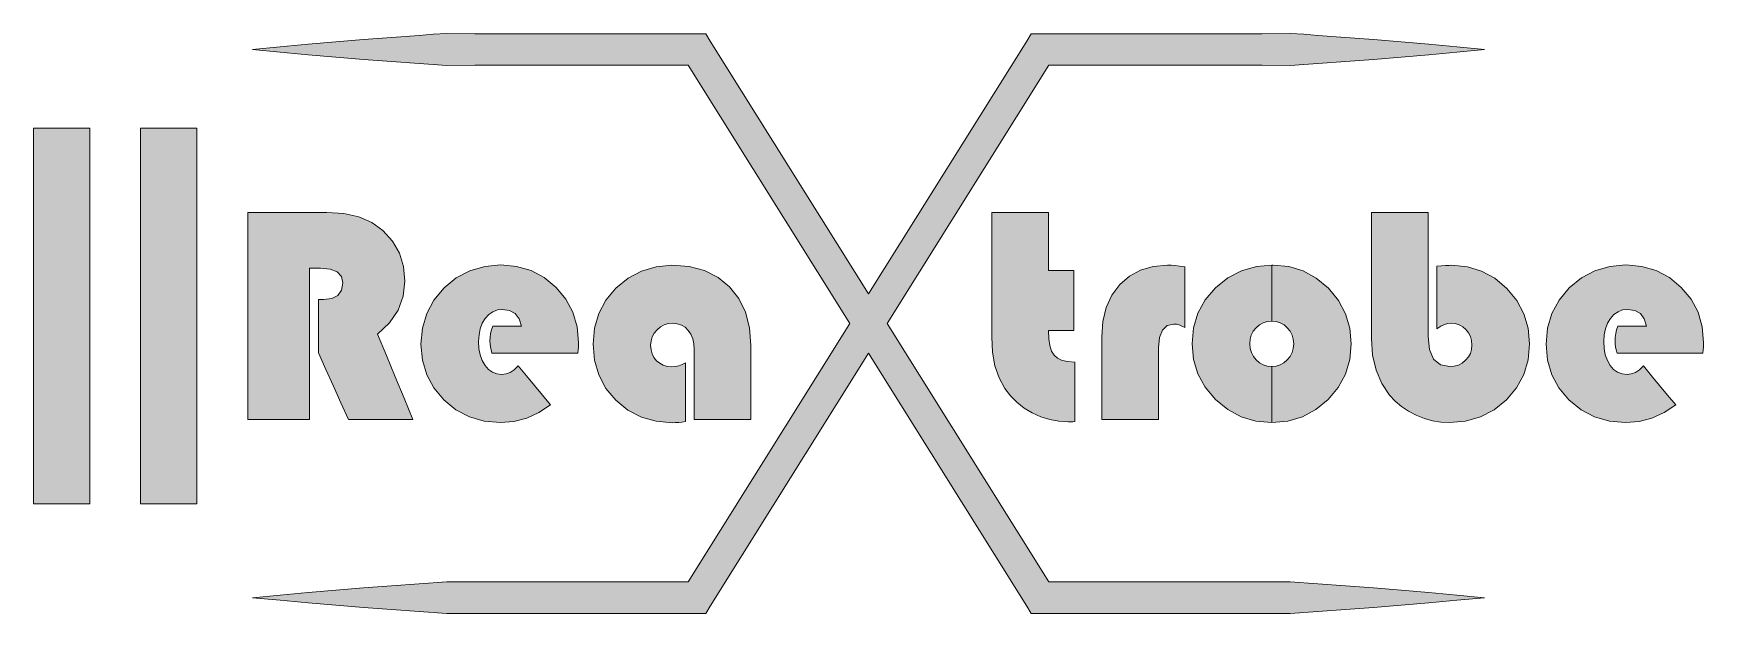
# Model space of a CAD drawing. Header units: inches. Extents: x 1310.6 to 1350.9, y -780.8 to -766.8.
import ezdxf

# ---------------------------------------------------------------- set-up
doc = ezdxf.new("R2010")
doc.units = ezdxf.units.IN
doc.header["$MEASUREMENT"] = 0
doc.layers.add('Layer 1', color=7, linetype='Continuous')

msp = doc.modelspace()

# ---------------------------------------------------------------- hatches: boundary and pattern name
at = {"layer": 'Layer 1', "true_color": 0x231f20}
h = msp.add_hatch(color=250, dxfattribs=at)
h.dxf.hatch_style = 2
h.paths.add_polyline_path([(1344.312, -780.333), (1343.642, -780.277), (1342.971, -780.222), (1342.3, -780.171), (1341.629, -780.121), (1340.959, -780.073), (1340.288, -780.077), (1335.133, -780.077), (1331.229, -773.841), (1335.133, -767.607), (1340.288, -767.607), (1340.959, -767.613), (1341.294, -767.591), (1341.629, -767.567), (1342.3, -767.518), (1342.971, -767.466), (1343.642, -767.411), (1344.312, -767.353), (1344.983, -767.293), (1345.654, -767.227), (1344.983, -767.161), (1344.312, -767.1), (1343.642, -767.043), (1342.971, -766.988), (1342.3, -766.936), (1341.629, -766.887), (1341.294, -766.862), (1340.959, -766.84), (1340.288, -766.847), (1334.922, -766.847), (1334.712, -766.847), (1334.6, -767.025), (1330.781, -773.126), (1326.963, -767.025), (1326.851, -766.847), (1326.641, -766.847), (1321.275, -766.847), (1320.604, -766.84), (1320.269, -766.862), (1319.934, -766.887), (1319.263, -766.936), (1318.592, -766.988), (1317.921, -767.043), (1317.251, -767.1), (1316.58, -767.161), (1315.909, -767.227), (1316.58, -767.293), (1317.251, -767.353), (1317.921, -767.411), (1318.592, -767.466), (1319.263, -767.518), (1319.934, -767.567), (1320.269, -767.591), (1320.604, -767.613), (1321.275, -767.607), (1326.431, -767.607), (1330.334, -773.841), (1326.431, -780.077), (1321.275, -780.077), (1320.604, -780.073), (1319.934, -780.121), (1319.263, -780.171), (1318.592, -780.222), (1317.921, -780.277), (1317.251, -780.333), (1316.58, -780.393), (1315.909, -780.456), (1316.58, -780.52), (1317.251, -780.579), (1317.921, -780.636), (1318.592, -780.69), (1319.263, -780.742), (1319.934, -780.792), (1320.604, -780.84), (1321.275, -780.836), (1326.641, -780.836), (1326.851, -780.836), (1326.963, -780.658), (1330.781, -774.557), (1334.6, -780.658), (1334.712, -780.836), (1334.922, -780.836), (1340.288, -780.836), (1340.959, -780.84), (1341.629, -780.792), (1342.3, -780.742), (1342.971, -780.69), (1343.642, -780.636), (1344.312, -780.579), (1344.983, -780.52), (1345.654, -780.456), (1344.983, -780.393)])
h = msp.add_hatch(color=250, dxfattribs=at)
h.dxf.hatch_style = 2
h.paths.add_polyline_path([(1310.622, -769.129), (1311.982, -769.129), (1311.982, -778.19), (1310.622, -778.19)])
h = msp.add_hatch(color=250, dxfattribs=at)
h.dxf.hatch_style = 2
h.paths.add_polyline_path([(1313.21, -769.129), (1314.571, -769.129), (1314.571, -778.19), (1313.21, -778.19)])
h = msp.add_hatch(color=250, dxfattribs=at)
h.dxf.hatch_style = 2
h.paths.add_polyline_path([(1317.285, -772.505), (1317.285, -773.418), (1317.285, -774.331), (1317.285, -775.244), (1317.285, -776.157), (1316.913, -776.157), (1316.542, -776.157), (1316.17, -776.157), (1315.799, -776.157), (1315.799, -774.908), (1315.799, -773.66), (1315.799, -772.411), (1315.799, -771.162), (1316.276, -771.162), (1316.752, -771.162), (1317.229, -771.162), (1317.706, -771.162), (1318.117, -771.189), (1318.479, -771.27), (1318.792, -771.405), (1319.056, -771.594), (1319.29, -771.852), (1319.457, -772.142), (1319.557, -772.465), (1319.59, -772.82), (1319.549, -773.184), (1319.425, -773.518), (1319.218, -773.822), (1318.928, -774.097), (1319.142, -774.612), (1319.356, -775.127), (1319.57, -775.642), (1319.784, -776.157), (1319.394, -776.157), (1319.005, -776.157), (1318.615, -776.157), (1318.225, -776.157), (1318.045, -775.755), (1317.865, -775.352), (1317.685, -774.949), (1317.504, -774.547), (1317.504, -774.226), (1317.504, -773.905), (1317.504, -773.584), (1317.504, -773.263), (1317.534, -773.263), (1317.563, -773.263), (1317.592, -773.263), (1317.622, -773.263), (1317.827, -773.238), (1317.973, -773.162), (1318.06, -773.036), (1318.09, -772.86), (1318.056, -772.705), (1317.954, -772.594), (1317.785, -772.527), (1317.549, -772.505), (1317.482, -772.505), (1317.417, -772.505), (1317.351, -772.505)])
h = msp.add_hatch(color=250, dxfattribs=at)
h.dxf.hatch_style = 2
h.paths.add_polyline_path([(1335.125, -771.162), (1335.125, -771.512), (1335.125, -771.861), (1335.125, -772.211), (1335.125, -772.56), (1335.279, -772.56), (1335.432, -772.56), (1335.586, -772.56), (1335.74, -772.56), (1335.74, -772.921), (1335.74, -773.283), (1335.74, -773.644), (1335.74, -774.005), (1335.586, -774.005), (1335.432, -774.005), (1335.279, -774.005), (1335.125, -774.005), (1335.134, -774.206), (1335.159, -774.373), (1335.202, -774.506), (1335.262, -774.606), (1335.345, -774.678), (1335.456, -774.729), (1335.597, -774.76), (1335.765, -774.77), (1335.765, -775.13), (1335.765, -775.489), (1335.765, -775.849), (1335.765, -776.208), (1335.716, -776.21), (1335.673, -776.211), (1335.637, -776.212), (1335.608, -776.212), (1335.379, -776.199), (1335.156, -776.158), (1334.941, -776.091), (1334.732, -775.996), (1334.536, -775.879), (1334.361, -775.742), (1334.206, -775.586), (1334.071, -775.411), (1333.933, -775.155), (1333.835, -774.862), (1333.776, -774.53), (1333.756, -774.159), (1333.756, -773.41), (1333.756, -772.661), (1333.756, -771.912), (1333.756, -771.162), (1334.098, -771.162), (1334.441, -771.162), (1334.783, -771.162)])
h = msp.add_hatch(color=250, dxfattribs=at)
h.dxf.hatch_style = 2
h.paths.add_polyline_path([(1344.292, -771.162), (1344.292, -771.909), (1344.292, -772.657), (1344.292, -773.404), (1344.292, -774.152), (1344.324, -774.471), (1344.423, -774.698), (1344.586, -774.835), (1344.815, -774.88), (1344.923, -774.871), (1345.021, -774.842), (1345.112, -774.795), (1345.194, -774.728), (1345.262, -774.648), (1345.31, -774.56), (1345.34, -774.464), (1345.349, -774.36), (1345.34, -774.253), (1345.313, -774.155), (1345.267, -774.066), (1345.203, -773.985), (1345.126, -773.919), (1345.04, -773.871), (1344.946, -773.843), (1344.844, -773.834), (1344.766, -773.842), (1344.683, -773.866), (1344.595, -773.908), (1344.5, -773.965), (1344.5, -773.588), (1344.5, -773.211), (1344.5, -772.834), (1344.5, -772.458), (1344.614, -772.448), (1344.712, -772.441), (1344.797, -772.437), (1344.866, -772.436), (1345.238, -772.47), (1345.583, -772.575), (1345.9, -772.748), (1346.189, -772.992), (1346.43, -773.284), (1346.602, -773.605), (1346.705, -773.954), (1346.74, -774.331), (1346.705, -774.716), (1346.6, -775.069), (1346.425, -775.391), (1346.18, -775.682), (1345.884, -775.922), (1345.556, -776.093), (1345.196, -776.196), (1344.804, -776.23), (1344.6, -776.219), (1344.399, -776.186), (1344.2, -776.129), (1344.004, -776.051), (1343.818, -775.954), (1343.649, -775.841), (1343.497, -775.712), (1343.362, -775.568), (1343.17, -775.285), (1343.033, -774.963), (1342.951, -774.603), (1342.923, -774.203), (1342.923, -773.443), (1342.923, -772.683), (1342.923, -771.922), (1342.923, -771.162), (1343.265, -771.162), (1343.608, -771.162), (1343.95, -771.162)])
h = msp.add_hatch(color=250, dxfattribs=at)
h.dxf.hatch_style = 2
h.paths.add_polyline_path([(1323.766, -774.554), (1323.247, -774.554), (1322.728, -774.554), (1322.209, -774.554), (1321.691, -774.554), (1321.67, -774.477), (1321.655, -774.403), (1321.646, -774.333), (1321.643, -774.265), (1321.647, -774.174), (1321.66, -774.084), (1321.68, -773.995), (1321.709, -773.907), (1321.883, -773.907), (1322.057, -773.907), (1322.23, -773.907), (1322.404, -773.907), (1322.348, -773.729), (1322.253, -773.602), (1322.119, -773.526), (1321.947, -773.5), (1321.825, -773.514), (1321.715, -773.555), (1321.616, -773.623), (1321.53, -773.718), (1321.459, -773.835), (1321.409, -773.967), (1321.379, -774.114), (1321.369, -774.276), (1321.378, -774.445), (1321.408, -774.597), (1321.456, -774.732), (1321.524, -774.851), (1321.608, -774.947), (1321.704, -775.016), (1321.812, -775.057), (1321.932, -775.07), (1322.034, -775.058), (1322.134, -775.019), (1322.231, -774.955), (1322.328, -774.865), (1322.523, -775.1), (1322.717, -775.334), (1322.912, -775.568), (1323.107, -775.802), (1322.827, -775.989), (1322.532, -776.124), (1322.221, -776.204), (1321.896, -776.23), (1321.506, -776.196), (1321.148, -776.094), (1320.823, -775.924), (1320.531, -775.685), (1320.289, -775.396), (1320.116, -775.075), (1320.013, -774.721), (1319.978, -774.335), (1320.013, -773.95), (1320.118, -773.596), (1320.292, -773.273), (1320.536, -772.981), (1320.831, -772.739), (1321.158, -772.566), (1321.516, -772.463), (1321.907, -772.428), (1322.288, -772.462), (1322.637, -772.563), (1322.955, -772.732), (1323.241, -772.968), (1323.477, -773.254), (1323.645, -773.57), (1323.747, -773.919), (1323.78, -774.298), (1323.779, -774.344), (1323.777, -774.402), (1323.772, -774.473)])
h = msp.add_hatch(color=250, dxfattribs=at)
h.dxf.hatch_style = 2
h.paths.add_polyline_path([(1326.36, -774.789), (1326.36, -775.143), (1326.36, -775.497), (1326.36, -775.851), (1326.36, -776.205), (1326.278, -776.218), (1326.199, -776.227), (1326.124, -776.232), (1326.053, -776.234), (1325.658, -776.2), (1325.298, -776.099), (1324.972, -775.93), (1324.681, -775.693), (1324.44, -775.405), (1324.269, -775.082), (1324.166, -774.726), (1324.131, -774.335), (1324.166, -773.953), (1324.27, -773.601), (1324.444, -773.28), (1324.686, -772.988), (1324.978, -772.746), (1325.3, -772.574), (1325.652, -772.47), (1326.034, -772.436), (1326.454, -772.468), (1326.826, -772.565), (1327.152, -772.727), (1327.43, -772.953), (1327.654, -773.236), (1327.814, -773.566), (1327.909, -773.943), (1327.941, -774.368), (1327.941, -774.815), (1327.941, -775.263), (1327.941, -775.71), (1327.941, -776.157), (1327.599, -776.157), (1327.257, -776.157), (1326.915, -776.157), (1326.573, -776.157), (1326.573, -775.735), (1326.573, -775.312), (1326.573, -774.889), (1326.573, -774.466), (1326.564, -774.329), (1326.537, -774.207), (1326.493, -774.099), (1326.431, -774.005), (1326.355, -773.93), (1326.266, -773.877), (1326.166, -773.844), (1326.053, -773.834), (1325.948, -773.843), (1325.852, -773.873), (1325.762, -773.922), (1325.68, -773.991), (1325.611, -774.073), (1325.561, -774.163), (1325.532, -774.26), (1325.522, -774.364), (1325.531, -774.473), (1325.558, -774.571), (1325.602, -774.659), (1325.665, -774.737), (1325.741, -774.801), (1325.827, -774.847), (1325.922, -774.875), (1326.027, -774.884), (1326.115, -774.878), (1326.2, -774.86), (1326.282, -774.83)])
h = msp.add_hatch(color=250, dxfattribs=at)
h.dxf.hatch_style = 2
h.paths.add_polyline_path([(1338.415, -772.472), (1338.415, -772.838), (1338.415, -773.204), (1338.415, -773.57), (1338.415, -773.936), (1338.345, -773.901), (1338.278, -773.876), (1338.215, -773.86), (1338.155, -773.855), (1337.992, -773.891), (1337.875, -773.998), (1337.805, -774.177), (1337.782, -774.426), (1337.782, -774.859), (1337.782, -775.292), (1337.782, -775.725), (1337.782, -776.157), (1337.439, -776.157), (1337.097, -776.157), (1336.755, -776.157), (1336.413, -776.157), (1336.413, -775.658), (1336.413, -775.16), (1336.413, -774.661), (1336.413, -774.163), (1336.44, -773.788), (1336.521, -773.453), (1336.656, -773.157), (1336.845, -772.902), (1337.079, -772.696), (1337.349, -772.55), (1337.655, -772.461), (1337.998, -772.432), (1338.084, -772.435), (1338.182, -772.442), (1338.292, -772.454)])
h = msp.add_hatch(color=250, dxfattribs=at)
h.dxf.hatch_style = 2
h.paths.add_polyline_path([(1340.514, -774.88), (1340.511, -774.88), (1340.407, -774.87), (1340.311, -774.84), (1340.222, -774.79), (1340.14, -774.719), (1340.072, -774.635), (1340.024, -774.542), (1339.994, -774.441), (1339.985, -774.331), (1339.994, -774.22), (1340.023, -774.118), (1340.071, -774.025), (1340.138, -773.941), (1340.219, -773.872), (1340.309, -773.822), (1340.406, -773.792), (1340.511, -773.782), (1340.514, -773.782), (1340.514, -772.435), (1340.151, -772.466), (1339.787, -772.569), (1339.456, -772.74), (1339.158, -772.979), (1338.911, -773.269), (1338.735, -773.59), (1338.629, -773.943), (1338.594, -774.328), (1338.629, -774.707), (1338.735, -775.057), (1338.911, -775.379), (1339.158, -775.672), (1339.454, -775.916), (1339.779, -776.091), (1340.132, -776.196), (1340.514, -776.23)])
h = msp.add_hatch(color=250, dxfattribs=at)
h.dxf.hatch_style = 2
h.paths.add_polyline_path([(1342.298, -773.603), (1342.125, -773.283), (1341.883, -772.99), (1341.591, -772.746), (1341.273, -772.572), (1340.926, -772.467), (1340.552, -772.432), (1340.518, -772.435), (1340.518, -773.782), (1340.623, -773.792), (1340.722, -773.822), (1340.812, -773.872), (1340.892, -773.941), (1340.96, -774.025), (1341.008, -774.118), (1341.037, -774.22), (1341.046, -774.331), (1341.036, -774.441), (1341.008, -774.542), (1340.959, -774.635), (1340.891, -774.719), (1340.809, -774.79), (1340.719, -774.84), (1340.621, -774.87), (1340.518, -774.88), (1340.518, -776.23), (1340.519, -776.23), (1340.902, -776.196), (1341.255, -776.091), (1341.58, -775.917), (1341.875, -775.674), (1342.121, -775.381), (1342.296, -775.059), (1342.402, -774.708), (1342.437, -774.328), (1342.402, -773.952)])
h = msp.add_hatch(color=250, dxfattribs=at)
h.dxf.hatch_style = 2
h.paths.add_polyline_path([(1350.926, -774.554), (1350.407, -774.554), (1349.889, -774.554), (1349.37, -774.554), (1348.851, -774.554), (1348.831, -774.477), (1348.816, -774.403), (1348.807, -774.333), (1348.804, -774.265), (1348.808, -774.174), (1348.82, -774.084), (1348.841, -773.995), (1348.87, -773.907), (1349.044, -773.907), (1349.217, -773.907), (1349.391, -773.907), (1349.565, -773.907), (1349.509, -773.729), (1349.414, -773.602), (1349.28, -773.526), (1349.108, -773.5), (1348.985, -773.514), (1348.875, -773.555), (1348.777, -773.623), (1348.69, -773.718), (1348.62, -773.835), (1348.57, -773.967), (1348.54, -774.114), (1348.529, -774.276), (1348.539, -774.445), (1348.568, -774.597), (1348.617, -774.732), (1348.685, -774.851), (1348.769, -774.947), (1348.865, -775.016), (1348.973, -775.057), (1349.093, -775.07), (1349.194, -775.058), (1349.294, -775.019), (1349.392, -774.955), (1349.488, -774.865), (1349.683, -775.1), (1349.878, -775.334), (1350.073, -775.568), (1350.268, -775.802), (1349.988, -775.989), (1349.692, -776.124), (1349.382, -776.204), (1349.056, -776.23), (1348.666, -776.196), (1348.309, -776.094), (1347.984, -775.924), (1347.691, -775.685), (1347.45, -775.396), (1347.277, -775.075), (1347.173, -774.721), (1347.139, -774.335), (1347.174, -773.95), (1347.278, -773.596), (1347.453, -773.273), (1347.697, -772.981), (1347.992, -772.739), (1348.318, -772.566), (1348.677, -772.463), (1349.067, -772.428), (1349.448, -772.462), (1349.798, -772.563), (1350.115, -772.732), (1350.401, -772.968), (1350.637, -773.254), (1350.806, -773.57), (1350.907, -773.919), (1350.941, -774.298), (1350.94, -774.344), (1350.937, -774.402), (1350.933, -774.473)])

# ---------------------------------------------------------------- linework, layer by layer
at = {"layer": 'Layer 1', "lineweight": 0}
for points in [[(1344.312, -780.333), (1343.642, -780.277), (1342.971, -780.222), (1342.3, -780.171), (1341.629, -780.121), (1340.959, -780.073), (1340.288, -780.077), (1335.133, -780.077), (1331.229, -773.841), (1335.133, -767.607), (1340.288, -767.607), (1340.959, -767.613), (1341.294, -767.591), (1341.629, -767.567), (1342.3, -767.518), (1342.971, -767.466), (1343.642, -767.411), (1344.312, -767.353), (1344.983, -767.293), (1345.654, -767.227), (1344.983, -767.161), (1344.312, -767.1), (1343.642, -767.043), (1342.971, -766.988), (1342.3, -766.936), (1341.629, -766.887), (1341.294, -766.862), (1340.959, -766.84), (1340.288, -766.847), (1334.922, -766.847), (1334.712, -766.847), (1334.6, -767.025), (1330.781, -773.126), (1326.963, -767.025), (1326.851, -766.847), (1326.641, -766.847), (1321.275, -766.847), (1320.604, -766.84), (1320.269, -766.862), (1319.934, -766.887), (1319.263, -766.936), (1318.592, -766.988), (1317.921, -767.043), (1317.251, -767.1), (1316.58, -767.161), (1315.909, -767.227), (1316.58, -767.293), (1317.251, -767.353), (1317.921, -767.411), (1318.592, -767.466), (1319.263, -767.518), (1319.934, -767.567), (1320.269, -767.591), (1320.604, -767.613), (1321.275, -767.607), (1326.431, -767.607), (1330.334, -773.841), (1326.431, -780.077), (1321.275, -780.077), (1320.604, -780.073), (1319.934, -780.121), (1319.263, -780.171), (1318.592, -780.222), (1317.921, -780.277), (1317.251, -780.333), (1316.58, -780.393), (1315.909, -780.456), (1316.58, -780.52), (1317.251, -780.579), (1317.921, -780.636), (1318.592, -780.69), (1319.263, -780.742), (1319.934, -780.792), (1320.604, -780.84), (1321.275, -780.836), (1326.641, -780.836), (1326.851, -780.836), (1326.963, -780.658), (1330.781, -774.557), (1334.6, -780.658), (1334.712, -780.836), (1334.922, -780.836), (1340.288, -780.836), (1340.959, -780.84), (1341.629, -780.792), (1342.3, -780.742), (1342.971, -780.69), (1343.642, -780.636), (1344.312, -780.579), (1344.983, -780.52), (1345.654, -780.456), (1344.983, -780.393), (1344.312, -780.333), (1344.312, -780.333)], [(1310.622, -769.129), (1311.982, -769.129), (1311.982, -778.19), (1310.622, -778.19), (1310.622, -769.129), (1310.622, -769.129)], [(1313.21, -769.129), (1314.571, -769.129), (1314.571, -778.19), (1313.21, -778.19), (1313.21, -769.129), (1313.21, -769.129)], [(1317.285, -772.505), (1317.285, -773.418), (1317.285, -774.331), (1317.285, -775.244), (1317.285, -776.157), (1316.913, -776.157), (1316.542, -776.157), (1316.17, -776.157), (1315.799, -776.157), (1315.799, -774.908), (1315.799, -773.66), (1315.799, -772.411), (1315.799, -771.162), (1316.276, -771.162), (1316.752, -771.162), (1317.229, -771.162), (1317.706, -771.162), (1318.117, -771.189), (1318.479, -771.27), (1318.792, -771.405), (1319.056, -771.594), (1319.29, -771.852), (1319.457, -772.142), (1319.557, -772.465), (1319.59, -772.82), (1319.549, -773.184), (1319.425, -773.518), (1319.218, -773.822), (1318.928, -774.097), (1319.142, -774.612), (1319.356, -775.127), (1319.57, -775.642), (1319.784, -776.157), (1319.394, -776.157), (1319.005, -776.157), (1318.615, -776.157), (1318.225, -776.157), (1318.045, -775.755), (1317.865, -775.352), (1317.685, -774.949), (1317.504, -774.547), (1317.504, -774.226), (1317.504, -773.905), (1317.504, -773.584), (1317.504, -773.263), (1317.534, -773.263), (1317.563, -773.263), (1317.592, -773.263), (1317.622, -773.263), (1317.827, -773.238), (1317.973, -773.162), (1318.06, -773.036), (1318.09, -772.86), (1318.056, -772.705), (1317.954, -772.594), (1317.785, -772.527), (1317.549, -772.505), (1317.482, -772.505), (1317.417, -772.505), (1317.351, -772.505), (1317.285, -772.505), (1317.285, -772.505)], [(1335.125, -771.162), (1335.125, -771.512), (1335.125, -771.861), (1335.125, -772.211), (1335.125, -772.56), (1335.279, -772.56), (1335.432, -772.56), (1335.586, -772.56), (1335.74, -772.56), (1335.74, -772.921), (1335.74, -773.283), (1335.74, -773.644), (1335.74, -774.005), (1335.586, -774.005), (1335.432, -774.005), (1335.279, -774.005), (1335.125, -774.005), (1335.134, -774.206), (1335.159, -774.373), (1335.202, -774.506), (1335.262, -774.606), (1335.345, -774.678), (1335.456, -774.729), (1335.597, -774.76), (1335.765, -774.77), (1335.765, -775.13), (1335.765, -775.489), (1335.765, -775.849), (1335.765, -776.208), (1335.716, -776.21), (1335.673, -776.211), (1335.637, -776.212), (1335.608, -776.212), (1335.379, -776.199), (1335.156, -776.158), (1334.941, -776.091), (1334.732, -775.996), (1334.536, -775.879), (1334.361, -775.742), (1334.206, -775.586), (1334.071, -775.411), (1333.933, -775.155), (1333.835, -774.862), (1333.776, -774.53), (1333.756, -774.159), (1333.756, -773.41), (1333.756, -772.661), (1333.756, -771.912), (1333.756, -771.162), (1334.098, -771.162), (1334.441, -771.162), (1334.783, -771.162), (1335.125, -771.162), (1335.125, -771.162)], [(1344.292, -771.162), (1344.292, -771.909), (1344.292, -772.657), (1344.292, -773.404), (1344.292, -774.152), (1344.324, -774.471), (1344.423, -774.698), (1344.586, -774.835), (1344.815, -774.88), (1344.923, -774.871), (1345.021, -774.842), (1345.112, -774.795), (1345.194, -774.728), (1345.262, -774.648), (1345.31, -774.56), (1345.34, -774.464), (1345.349, -774.36), (1345.34, -774.253), (1345.313, -774.155), (1345.267, -774.066), (1345.203, -773.985), (1345.126, -773.919), (1345.04, -773.871), (1344.946, -773.843), (1344.844, -773.834), (1344.766, -773.842), (1344.683, -773.866), (1344.595, -773.908), (1344.5, -773.965), (1344.5, -773.588), (1344.5, -773.211), (1344.5, -772.834), (1344.5, -772.458), (1344.614, -772.448), (1344.712, -772.441), (1344.797, -772.437), (1344.866, -772.436), (1345.238, -772.47), (1345.583, -772.575), (1345.9, -772.748), (1346.189, -772.992), (1346.43, -773.284), (1346.602, -773.605), (1346.705, -773.954), (1346.74, -774.331), (1346.705, -774.716), (1346.6, -775.069), (1346.425, -775.391), (1346.18, -775.682), (1345.884, -775.922), (1345.556, -776.093), (1345.196, -776.196), (1344.804, -776.23), (1344.6, -776.219), (1344.399, -776.186), (1344.2, -776.129), (1344.004, -776.051), (1343.818, -775.954), (1343.649, -775.841), (1343.497, -775.712), (1343.362, -775.568), (1343.17, -775.285), (1343.033, -774.963), (1342.951, -774.603), (1342.923, -774.203), (1342.923, -773.443), (1342.923, -772.683), (1342.923, -771.922), (1342.923, -771.162), (1343.265, -771.162), (1343.608, -771.162), (1343.95, -771.162), (1344.292, -771.162), (1344.292, -771.162)], [(1323.766, -774.554), (1323.247, -774.554), (1322.728, -774.554), (1322.209, -774.554), (1321.691, -774.554), (1321.67, -774.477), (1321.655, -774.403), (1321.646, -774.333), (1321.643, -774.265), (1321.647, -774.174), (1321.66, -774.084), (1321.68, -773.995), (1321.709, -773.907), (1321.883, -773.907), (1322.057, -773.907), (1322.23, -773.907), (1322.404, -773.907), (1322.348, -773.729), (1322.253, -773.602), (1322.119, -773.526), (1321.947, -773.5), (1321.825, -773.514), (1321.715, -773.555), (1321.616, -773.623), (1321.53, -773.718), (1321.459, -773.835), (1321.409, -773.967), (1321.379, -774.114), (1321.369, -774.276), (1321.378, -774.445), (1321.408, -774.597), (1321.456, -774.732), (1321.524, -774.851), (1321.608, -774.947), (1321.704, -775.016), (1321.812, -775.057), (1321.932, -775.07), (1322.034, -775.058), (1322.134, -775.019), (1322.231, -774.955), (1322.328, -774.865), (1322.523, -775.1), (1322.717, -775.334), (1322.912, -775.568), (1323.107, -775.802), (1322.827, -775.989), (1322.532, -776.124), (1322.221, -776.204), (1321.896, -776.23), (1321.506, -776.196), (1321.148, -776.094), (1320.823, -775.924), (1320.531, -775.685), (1320.289, -775.396), (1320.116, -775.075), (1320.013, -774.721), (1319.978, -774.335), (1320.013, -773.95), (1320.118, -773.596), (1320.292, -773.273), (1320.536, -772.981), (1320.831, -772.739), (1321.158, -772.566), (1321.516, -772.463), (1321.907, -772.428), (1322.288, -772.462), (1322.637, -772.563), (1322.955, -772.732), (1323.241, -772.968), (1323.477, -773.254), (1323.645, -773.57), (1323.747, -773.919), (1323.78, -774.298), (1323.779, -774.344), (1323.777, -774.402), (1323.772, -774.473), (1323.766, -774.554), (1323.766, -774.554)], [(1326.36, -774.789), (1326.36, -775.143), (1326.36, -775.497), (1326.36, -775.851), (1326.36, -776.205), (1326.278, -776.218), (1326.199, -776.227), (1326.124, -776.232), (1326.053, -776.234), (1325.658, -776.2), (1325.298, -776.099), (1324.972, -775.93), (1324.681, -775.693), (1324.44, -775.405), (1324.269, -775.082), (1324.166, -774.726), (1324.131, -774.335), (1324.166, -773.953), (1324.27, -773.601), (1324.444, -773.28), (1324.686, -772.988), (1324.978, -772.746), (1325.3, -772.574), (1325.652, -772.47), (1326.034, -772.436), (1326.454, -772.468), (1326.826, -772.565), (1327.152, -772.727), (1327.43, -772.953), (1327.654, -773.236), (1327.814, -773.566), (1327.909, -773.943), (1327.941, -774.368), (1327.941, -774.815), (1327.941, -775.263), (1327.941, -775.71), (1327.941, -776.157), (1327.599, -776.157), (1327.257, -776.157), (1326.915, -776.157), (1326.573, -776.157), (1326.573, -775.735), (1326.573, -775.312), (1326.573, -774.889), (1326.573, -774.466), (1326.564, -774.329), (1326.537, -774.207), (1326.493, -774.099), (1326.431, -774.005), (1326.355, -773.93), (1326.266, -773.877), (1326.166, -773.844), (1326.053, -773.834), (1325.948, -773.843), (1325.852, -773.873), (1325.762, -773.922), (1325.68, -773.991), (1325.611, -774.073), (1325.561, -774.163), (1325.532, -774.26), (1325.522, -774.364), (1325.531, -774.473), (1325.558, -774.571), (1325.602, -774.659), (1325.665, -774.737), (1325.741, -774.801), (1325.827, -774.847), (1325.922, -774.875), (1326.027, -774.884), (1326.115, -774.878), (1326.2, -774.86), (1326.282, -774.83), (1326.36, -774.789), (1326.36, -774.789)], [(1338.415, -772.472), (1338.415, -772.838), (1338.415, -773.204), (1338.415, -773.57), (1338.415, -773.936), (1338.345, -773.901), (1338.278, -773.876), (1338.215, -773.86), (1338.155, -773.855), (1337.992, -773.891), (1337.875, -773.998), (1337.805, -774.177), (1337.782, -774.426), (1337.782, -774.859), (1337.782, -775.292), (1337.782, -775.725), (1337.782, -776.157), (1337.439, -776.157), (1337.097, -776.157), (1336.755, -776.157), (1336.413, -776.157), (1336.413, -775.658), (1336.413, -775.16), (1336.413, -774.661), (1336.413, -774.163), (1336.44, -773.788), (1336.521, -773.453), (1336.656, -773.157), (1336.845, -772.902), (1337.079, -772.696), (1337.349, -772.55), (1337.655, -772.461), (1337.998, -772.432), (1338.084, -772.435), (1338.182, -772.442), (1338.292, -772.454), (1338.415, -772.472), (1338.415, -772.472)], [(1340.514, -774.88), (1340.511, -774.88), (1340.407, -774.87), (1340.311, -774.84), (1340.222, -774.79), (1340.14, -774.719), (1340.072, -774.635), (1340.024, -774.542), (1339.994, -774.441), (1339.985, -774.331), (1339.994, -774.22), (1340.023, -774.118), (1340.071, -774.025), (1340.138, -773.941), (1340.219, -773.872), (1340.309, -773.822), (1340.406, -773.792), (1340.511, -773.782), (1340.514, -773.782), (1340.514, -772.435), (1340.151, -772.466), (1339.787, -772.569), (1339.456, -772.74), (1339.158, -772.979), (1338.911, -773.269), (1338.735, -773.59), (1338.629, -773.943), (1338.594, -774.328), (1338.629, -774.707), (1338.735, -775.057), (1338.911, -775.379), (1339.158, -775.672), (1339.454, -775.916), (1339.779, -776.091), (1340.132, -776.196), (1340.514, -776.23), (1340.514, -774.88)], [(1342.298, -773.603), (1342.125, -773.283), (1341.883, -772.99), (1341.591, -772.746), (1341.273, -772.572), (1340.926, -772.467), (1340.552, -772.432), (1340.518, -772.435), (1340.518, -773.782), (1340.623, -773.792), (1340.722, -773.822), (1340.812, -773.872), (1340.892, -773.941), (1340.96, -774.025), (1341.008, -774.118), (1341.037, -774.22), (1341.046, -774.331), (1341.036, -774.441), (1341.008, -774.542), (1340.959, -774.635), (1340.891, -774.719), (1340.809, -774.79), (1340.719, -774.84), (1340.621, -774.87), (1340.518, -774.88), (1340.518, -776.23), (1340.519, -776.23), (1340.902, -776.196), (1341.255, -776.091), (1341.58, -775.917), (1341.875, -775.674), (1342.121, -775.381), (1342.296, -775.059), (1342.402, -774.708), (1342.437, -774.328), (1342.402, -773.952), (1342.298, -773.603)], [(1350.926, -774.554), (1350.407, -774.554), (1349.889, -774.554), (1349.37, -774.554), (1348.851, -774.554), (1348.831, -774.477), (1348.816, -774.403), (1348.807, -774.333), (1348.804, -774.265), (1348.808, -774.174), (1348.82, -774.084), (1348.841, -773.995), (1348.87, -773.907), (1349.044, -773.907), (1349.217, -773.907), (1349.391, -773.907), (1349.565, -773.907), (1349.509, -773.729), (1349.414, -773.602), (1349.28, -773.526), (1349.108, -773.5), (1348.985, -773.514), (1348.875, -773.555), (1348.777, -773.623), (1348.69, -773.718), (1348.62, -773.835), (1348.57, -773.967), (1348.54, -774.114), (1348.529, -774.276), (1348.539, -774.445), (1348.568, -774.597), (1348.617, -774.732), (1348.685, -774.851), (1348.769, -774.947), (1348.865, -775.016), (1348.973, -775.057), (1349.093, -775.07), (1349.194, -775.058), (1349.294, -775.019), (1349.392, -774.955), (1349.488, -774.865), (1349.683, -775.1), (1349.878, -775.334), (1350.073, -775.568), (1350.268, -775.802), (1349.988, -775.989), (1349.692, -776.124), (1349.382, -776.204), (1349.056, -776.23), (1348.666, -776.196), (1348.309, -776.094), (1347.984, -775.924), (1347.691, -775.685), (1347.45, -775.396), (1347.277, -775.075), (1347.173, -774.721), (1347.139, -774.335), (1347.174, -773.95), (1347.278, -773.596), (1347.453, -773.273), (1347.697, -772.981), (1347.992, -772.739), (1348.318, -772.566), (1348.677, -772.463), (1349.067, -772.428), (1349.448, -772.462), (1349.798, -772.563), (1350.115, -772.732), (1350.401, -772.968), (1350.637, -773.254), (1350.806, -773.57), (1350.907, -773.919), (1350.941, -774.298), (1350.94, -774.344), (1350.937, -774.402), (1350.933, -774.473), (1350.926, -774.554), (1350.926, -774.554)]]:
    msp.add_lwpolyline(points, dxfattribs=at)

doc.saveas('drawing.dxf')
